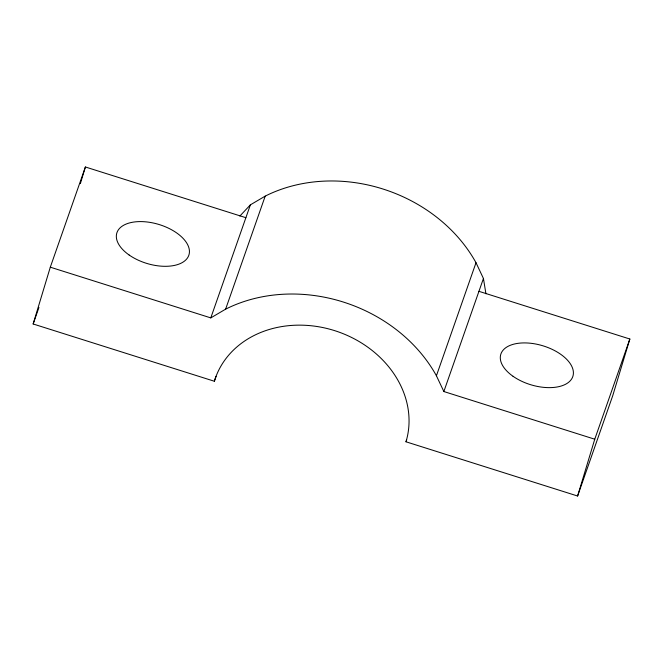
<?xml version="1.0" encoding="UTF-8"?>
<svg xmlns="http://www.w3.org/2000/svg" width="663" height="663" viewBox="0 0 663 663"><rect width="100%" height="100%" fill="white"/><g stroke="black" fill="none" stroke-linecap="round" stroke-linejoin="round"><path stroke-width="0.99" d="M478.943 291.33L629.85 339.017L612.695 395.819L577.606 496.015L405.988 441.79A100.503 84.483 19.3 0 0 334.6 330.622A100.503 84.483 19.3 0 0 214.356 381.242L33.15 323.983L50.305 267.181L85.394 166.985L245.882 217.696M80.364 183.634L85.394 166.985M577.606 496.015L594.761 439.213L629.85 339.017M33.15 323.983L38.943 307.45M50.305 267.181L210.793 317.892L250.382 204.85L265.208 196.115A146.738 123.343 19.3 0 1 476.009 262.722L483.435 278.485L485.938 293.8M210.793 317.892L225.619 309.165L265.208 196.115M214.356 381.242L216.063 376.369M405.988 441.79L406.668 439.842M594.761 439.213L443.854 391.535L436.42 375.764L476.009 262.722M443.854 391.535L483.435 278.485M239.873 216.047L250.382 204.85M225.619 309.165A146.738 123.343 19.3 0 1 436.42 375.764M129.078 254.965A37.692 20.404 16.8 0 0 188.814 255.305A37.692 20.404 16.8 0 0 140.763 221.591A37.692 20.404 16.8 0 0 129.078 254.965M513.038 376.286A37.692 20.404 16.8 0 0 572.782 376.625A37.692 20.404 16.8 0 0 524.731 342.912A37.692 20.404 16.8 0 0 513.038 376.286"/></g></svg>
